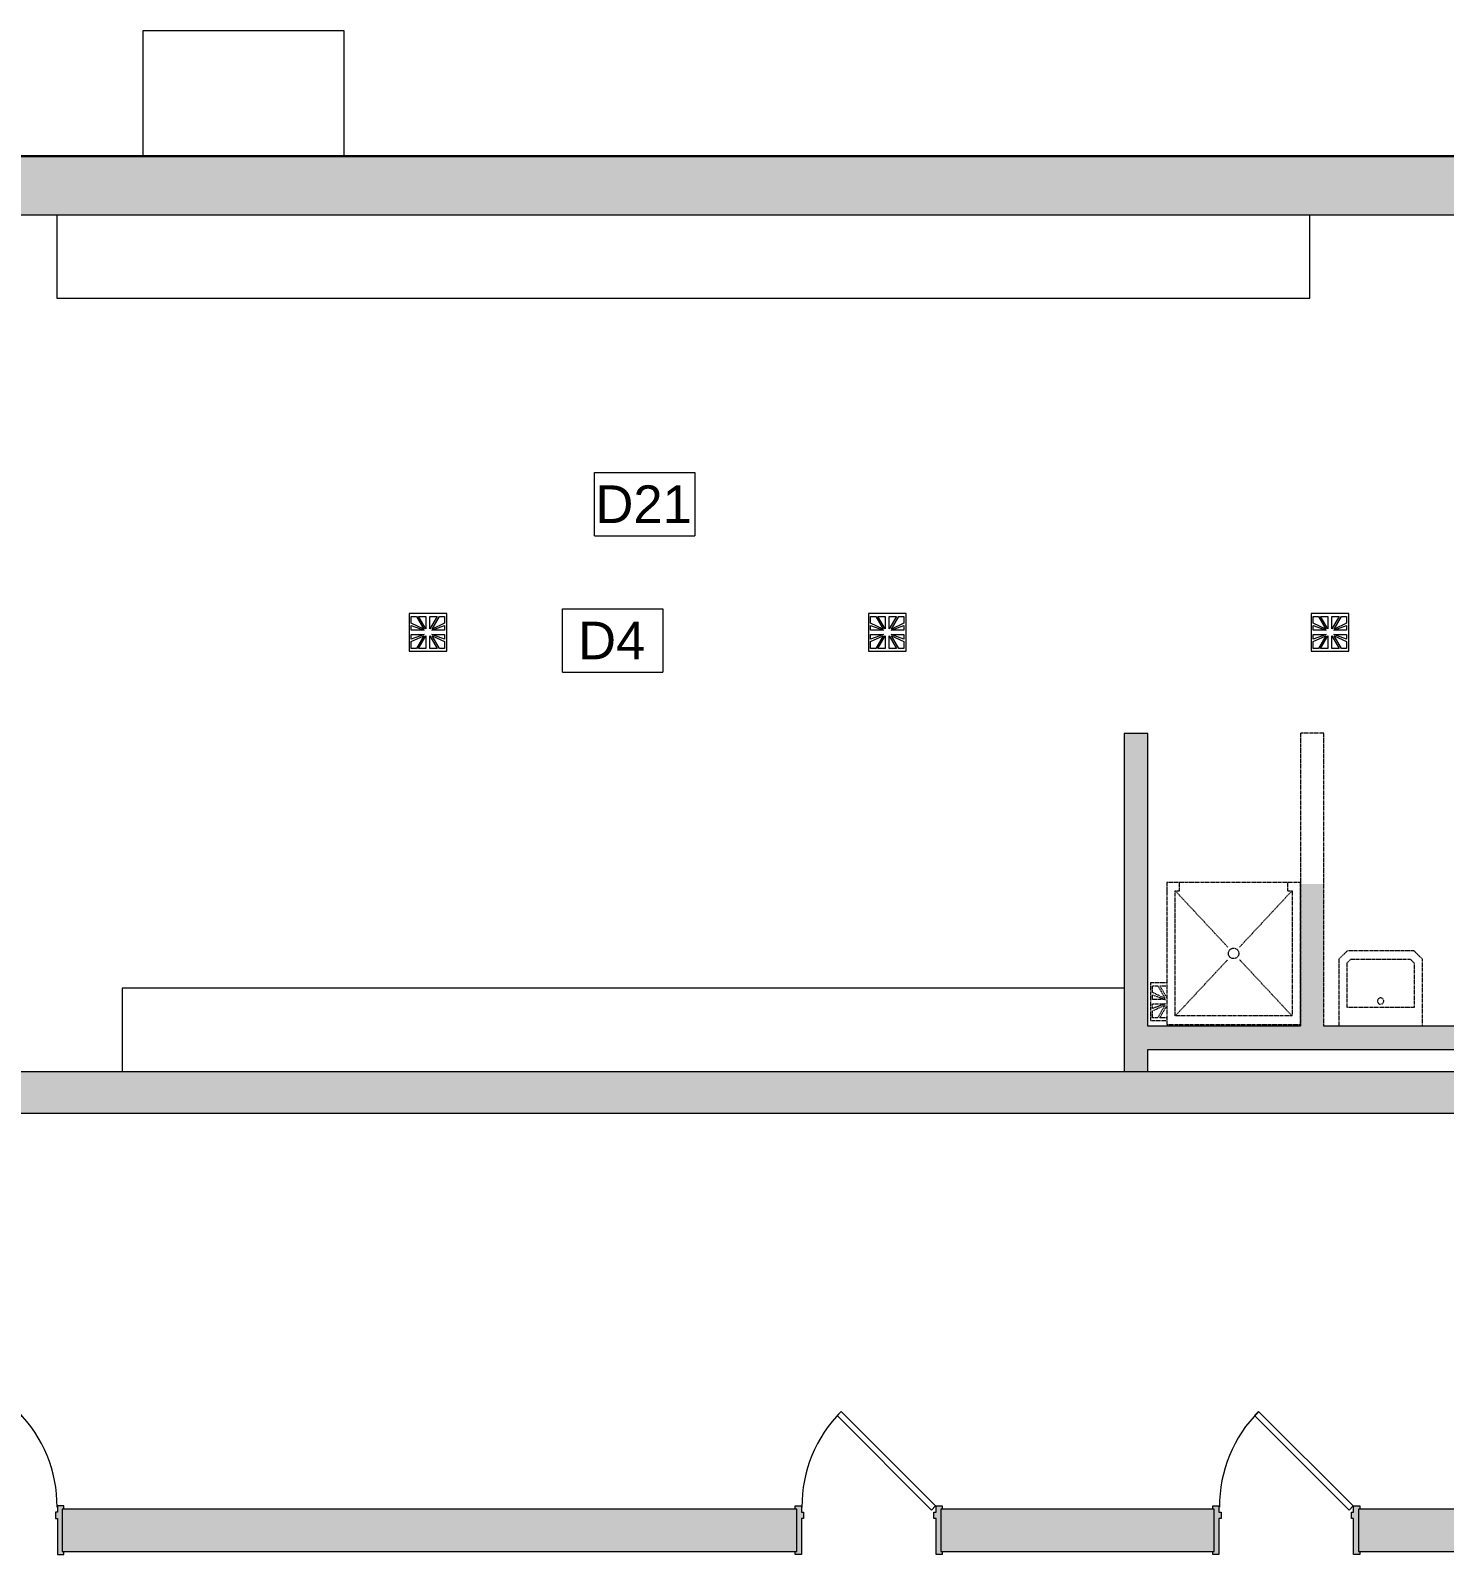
# Model space of a CAD drawing. Header units: inches. Extents: x 628 to 4524, y -721 to 887.
# Drawn here: x 3694.8 to 4033.5, y 104.4 to 469.4 of the extents above; entities that cross this region are included whole.
import ezdxf

# ---------------------------------------------------------------- set-up
doc = ezdxf.new("R2010")
doc.units = ezdxf.units.IN
doc.header["$MEASUREMENT"] = 0
doc.linetypes.add('Demolished', pattern=[0.1875, 0.125, -0.0625])
for name, color, linetype, lineweight in [('A-ANNO-KEYN', 231, 'Continuous', 9), ('A-DOOR', 31, 'Continuous', 13), ('A-FLOR', 192, 'Continuous', 13), ('A-WALL', 113, 'Continuous', 13), ('A-WALL-PATT', 111, 'Continuous', 13), ('I-WALL', 2, 'Continuous', 13), ('P-SANR-FIXT', 6, 'Demolished', 9)]:
    doc.layers.add(name, color=color, linetype=linetype, lineweight=lineweight)
doc.styles.add('Arial', font='arial.ttf', dxfattribs={"height": 9})

# ---------------------------------------------------------------- blocks, each defined once
blk = doc.blocks.new('Lavatory - Wall Mounted - 20_x18_ - Public-6857333-FIRST FLOOR DEMOLITION')
at = {"layer": 'P-SANR-FIXT', "color": 7}
for p, q in [((645.09, -177.37), (643.09, -179.37)), ((661.09, -177.37), (645.09, -177.37)), ((643.09, -179.37), (643.09, -195.37)), ((645.09, -180.19), (645.92, -179.37)), ((645.09, -194.54), (645.09, -180.19)), ((645.92, -179.37), (656.59, -179.37)), ((656.59, -179.37), (656.59, -195.37)), ((643.09, -195.37), (645.09, -197.37)), ((645.92, -195.37), (645.09, -194.54)), ((656.59, -195.37), (645.92, -195.37)), ((645.09, -197.37), (661.09, -197.37))]:
    blk.add_line(p, q, dxfattribs=at)
for start, end in [(90, 270), (90, 270), (270, 90), (270, 90)]:
    blk.add_arc((655.09, -187.37), 0.75, start, end, dxfattribs=at)
blk = doc.blocks.new('Door - Single - Solid Door 32_ x 84_-7220737-FIRST FLOOR DEMOLITION')
at = {"layer": 'A-DOOR'}
h = blk.add_hatch(color=250, dxfattribs=at)
h.paths.add_polyline_path([(20.12, 5.72), (20.12, -2.9), (19.62, -2.9), (19.62, -4.4), (20.12, -4.4), (20.12, -5.9), (21.62, -5.9), (21.62, -5.15), (21.24, -5.15), (21.24, 4.97), (21.62, 4.97), (21.62, 5.72), (21.24, 5.72)], flags=0)
h.paths.add_polyline_path([(-12.13, 5.72), (-13.63, 5.72), (-13.63, 4.97), (-13.26, 4.97), (-13.26, -5.15), (-13.63, -5.15), (-13.63, -5.9), (-12.13, -5.9), (-12.13, -4.4), (-11.63, -4.4), (-11.63, -2.9), (-12.13, -2.9), (-12.13, 4.97)], flags=0)
at = {"layer": 'A-DOOR', "color": 8, "lineweight": 20}
for p, q in [((-13.63, 5.72), (-12.13, 5.72)), ((-13.63, 4.97), (-13.63, 5.72)), ((-12.13, 5.72), (-12.13, -2.9)), ((20.12, 5.72), (21.62, 5.72)), ((20.12, -2.9), (20.12, 5.72)), ((21.62, 5.72), (21.62, 4.97)), ((-12.13, -2.9), (-11.63, -2.9)), ((-11.63, -2.9), (-11.63, -4.4)), ((19.62, -2.9), (20.12, -2.9)), ((19.62, -4.4), (19.62, -2.9)), ((-13.63, -5.9), (-13.63, -5.15)), ((-12.13, -5.9), (-13.63, -5.9)), ((-12.13, -4.4), (-12.13, -5.9)), ((-11.63, -4.4), (-12.13, -4.4)), ((-11.03, -4.93), (-12.01, -5.9)), ((-12.01, -5.9), (10.62, -28.53)), ((11.59, -27.56), (-11.03, -4.93)), ((20.12, -4.4), (19.62, -4.4)), ((20.12, -5.9), (20.12, -4.4)), ((21.62, -5.9), (20.12, -5.9)), ((21.62, -5.15), (21.62, -5.9)), ((10.62, -28.53), (11.59, -27.56))]:
    blk.add_line(p, q, dxfattribs=at)
at = {"layer": 'A-DOOR', "lineweight": 9}
blk.add_arc((-12.01, -5.9), 32, 315, 0.5, dxfattribs=at)
blk = doc.blocks.new('Door - Single - Solid Door 32_ x 84_-7220631-FIRST FLOOR DEMOLITION')
at = {"layer": 'A-DOOR'}
h = blk.add_hatch(color=250, dxfattribs=at)
h.paths.add_polyline_path([(21.62, -5.72), (21.62, -4.97), (21.24, -4.97), (21.24, 5.15), (21.62, 5.15), (21.62, 5.9), (20.12, 5.9), (20.12, 4.4), (19.62, 4.4), (19.62, 2.9), (20.12, 2.9), (20.12, -5.72), (21.24, -5.72)], flags=0)
h.paths.add_polyline_path([(-12.38, -5.72), (-12.13, -5.72), (-12.13, 2.9), (-11.63, 2.9), (-11.63, 4.4), (-12.13, 4.4), (-12.13, 5.9), (-13.63, 5.9), (-13.63, 5.15), (-13.26, 5.15), (-13.26, -4.97), (-13.63, -4.97), (-13.63, -5.72), (-13.26, -5.72)], flags=0)
at = {"layer": 'A-DOOR', "color": 8, "lineweight": 20}
for p, q in [((-12.01, 5.9), (10.62, 28.53)), ((11.59, 27.56), (-11.03, 4.93)), ((10.62, 28.53), (11.59, 27.56)), ((-13.63, 5.9), (-13.63, 5.15)), ((-12.13, 5.9), (-13.63, 5.9)), ((-12.13, 4.4), (-12.13, 5.9)), ((-11.63, 4.4), (-12.13, 4.4)), ((-11.03, 4.93), (-12.01, 5.9)), ((-11.63, 2.9), (-11.63, 4.4)), ((20.12, 4.4), (19.62, 4.4)), ((19.62, 4.4), (19.62, 2.9)), ((21.62, 5.9), (20.12, 5.9)), ((20.12, 5.9), (20.12, 4.4)), ((21.62, 5.15), (21.62, 5.9)), ((-12.13, -5.72), (-12.13, 2.9)), ((-12.13, 2.9), (-11.63, 2.9)), ((19.62, 2.9), (20.12, 2.9)), ((20.12, 2.9), (20.12, -5.72)), ((-13.63, -4.97), (-13.63, -5.72)), ((-13.63, -5.72), (-12.13, -5.72)), ((20.12, -5.72), (21.62, -5.72)), ((21.62, -5.72), (21.62, -4.97))]:
    blk.add_line(p, q, dxfattribs=at)
at = {"layer": 'A-DOOR', "lineweight": 9}
blk.add_arc((-12.01, 5.9), 32, 359.5, 45, dxfattribs=at)
blk = doc.blocks.new('Shower Stall - Rectangular - 34_x32_ - Private-6857341-FIRST FLOOR DEMOLITION')
at = {"layer": 'P-SANR-FIXT', "color": 7}
for p, q in [((0, 32), (0, 0)), ((32, 32), (0, 32)), ((2, 30), (15.5, 17.41)), ((2, 2), (2, 30)), ((2, 30), (32, 30)), ((18.5, 17.41), (32, 30)), ((34, 32), (32, 32)), ((32, 30), (32, 29)), ((34, 0), (34, 32)), ((32, 29), (34, 29)), ((15.5, 14.59), (2, 2)), ((18.5, 14.59), (32, 2)), ((32, 2), (2, 2)), ((32, 3), (32, 2)), ((32, 3), (34, 3)), ((0, 0), (32, 0)), ((32, 0), (34, 0))]:
    blk.add_line(p, q, dxfattribs=at)
blk.add_circle((17, 16), 1.25, dxfattribs=at)
blk = doc.blocks.new('Floor Drain 9L x 9W - Floor Drain 9L x 9W-V16-FIRST FLOOR DEMOLITION')
at = {"layer": 'P-SANR-FIXT', "color": 7}
for p, q in [((-0.57, 4.5), (-4.5, 4.5)), ((-4.5, 4.5), (-4.5, -4.5)), ((-4, 2.21), (-4, 3.83)), ((-4, 3.83), (-2.75, 3.83)), ((-2.75, 3.83), (-0.99, 0.8)), ((-0.57, 0.96), (-2.25, 3.83)), ((-2.25, 3.83), (-0.57, 3.83)), ((-0.99, 0.8), (-4, 2.21)), ((-4, 1.63), (-0.91, 0.5)), ((-4, 0.5), (-4, 1.63)), ((-0.91, 0.5), (-4, 0.5)), ((-4, -1.63), (-4, -0.5)), ((-4, -0.5), (-0.91, -0.5)), ((-0.91, -0.5), (-4, -1.63)), ((-4, -2.21), (-0.99, -0.8)), ((-4, -3.83), (-4, -2.21)), ((-0.99, -0.8), (-2.75, -3.83)), ((-2.25, -3.83), (-0.57, -0.96)), ((-4.5, -4.5), (-0.57, -4.5)), ((-2.75, -3.83), (-4, -3.83)), ((-0.57, -3.83), (-2.25, -3.83))]:
    blk.add_line(p, q, dxfattribs=at)
blk = doc.blocks.new('Floor Drain 9L x 9W - Floor Drain 9L x 9W-V14-FIRST FLOOR DEMOLITION')
at = {"layer": 'P-SANR-FIXT', "linetype": 'Continuous'}
for p, q in [((4.5, 4.5), (-4.5, 4.5)), ((-4.5, 4.5), (-4.5, -4.5)), ((-4, 2.21), (-4, 3.83)), ((-4, 3.83), (-2.75, 3.83)), ((-2.75, 3.83), (-0.99, 0.8)), ((-0.5, 0.83), (-2.25, 3.83)), ((-2.25, 3.83), (-0.5, 3.83)), ((-0.5, 3.83), (-0.5, 0.83)), ((0.5, 3.83), (2.25, 3.83)), ((2.25, 3.83), (0.5, 0.83)), ((0.5, 0.83), (0.5, 3.83)), ((0.99, 0.8), (2.75, 3.83)), ((2.75, 3.83), (4, 3.83)), ((4, 3.83), (4, 2.21)), ((4.5, -4.5), (4.5, 4.5)), ((-0.99, 0.8), (-4, 2.21)), ((-4, 1.63), (-0.91, 0.5)), ((-4, 0.5), (-4, 1.63)), ((-0.91, 0.5), (-4, 0.5)), ((0.91, 0.5), (4, 1.63)), ((4, 0.5), (0.91, 0.5)), ((4, 2.21), (0.99, 0.8)), ((4, 1.63), (4, 0.5)), ((-4, -1.63), (-4, -0.5)), ((-4, -0.5), (-0.91, -0.5)), ((-0.91, -0.5), (-4, -1.63)), ((-4, -2.21), (-0.99, -0.8)), ((-4, -3.83), (-4, -2.21)), ((-0.99, -0.8), (-2.75, -3.83)), ((-2.25, -3.83), (-0.5, -0.83)), ((-0.5, -0.83), (-0.5, -3.83)), ((0.5, -3.83), (0.5, -0.83)), ((0.5, -0.83), (2.25, -3.83)), ((4, -1.63), (0.91, -0.5)), ((0.91, -0.5), (4, -0.5)), ((2.75, -3.83), (0.99, -0.8)), ((0.99, -0.8), (4, -2.21)), ((4, -0.5), (4, -1.63)), ((4, -2.21), (4, -3.83)), ((-4.5, -4.5), (4.5, -4.5)), ((-2.75, -3.83), (-4, -3.83)), ((-0.5, -3.83), (-2.25, -3.83)), ((2.25, -3.83), (0.5, -3.83)), ((4, -3.83), (2.75, -3.83))]:
    blk.add_line(p, q, dxfattribs=at)
blk = doc.blocks.new('Keynote Tag - Keynote Number - Boxed-135510-FIRST FLOOR DEMOLITION')
at = {"layer": 'A-ANNO-KEYN'}
for p, q in [((-0.125, -0.0792), (-0.125, 0.0781)), ((-0.125, 0.0781), (0.125, 0.0781)), ((0.125, 0.0781), (0.125, -0.0792)), ((-0.125, -0.0792), (0.125, -0.0792))]:
    blk.add_line(p, q, dxfattribs=at)

msp = doc.modelspace()

# ---------------------------------------------------------------- hatches: boundary and pattern name
at = {"layer": 'A-WALL-PATT', "lineweight": 9}
for points in [[(4046.3, 425.25), (4046.3, 439.13), (3553.07, 439.13), (3553.07, 425.25), (4011.01, 425.25)], [(3956.78, 220.07), (3962.41, 220.07), (3962.41, 301.07), (3956.78, 301.07), (3956.78, 271.29)], [(4004.59, 230.97), (4004.59, 264.99), (3998.96, 264.99), (3998.96, 230.97)], [(4056.72, 225.34), (4071.35, 225.34), (4071.35, 230.97), (4057.59, 230.97), (4057.59, 226.97), (4041.97, 226.97), (4041.97, 230.97), (3962.41, 230.97), (3962.41, 225.34), (4033.87, 225.34)]]:
    msp.add_hatch(color=7, dxfattribs=at).paths.add_polyline_path(points, flags=0)
h = msp.add_hatch(color=7, dxfattribs=at)
h.paths.add_polyline_path([(4071.35, 210.12), (4071.35, 219.99), (3651.27, 219.99), (3651.27, 210.12), (4056.72, 210.12)], flags=0)
h.paths.add_polyline_path([(3612.77, 210.12), (3612.77, 219.99), (3558.01, 219.99), (3558.01, 210.12)], flags=0)
h = msp.add_hatch(color=7, dxfattribs=at)
h.paths.add_polyline_path([(4354.14, 105.19), (4354.14, 115.31), (4342.38, 115.31), (4342.38, 105.19)], flags=0)
h.paths.add_polyline_path([(4307.88, 105.19), (4307.88, 115.31), (4284.43, 115.31), (4284.43, 105.19), (4285.26, 105.19)], flags=0)
h.paths.add_polyline_path([(4245.93, 105.19), (4245.93, 115.31), (4191.49, 115.31), (4191.49, 105.19), (4193.84, 105.19)], flags=0)
h.paths.add_polyline_path([(4152.99, 105.19), (4152.99, 115.31), (4127.01, 115.31), (4127.01, 111.31), (4111.4, 111.31), (4111.4, 115.31), (4012.83, 115.31), (4012.83, 105.19), (4102.43, 105.19)], flags=0)
h.paths.add_polyline_path([(3978.33, 105.19), (3978.33, 115.31), (3912.83, 115.31), (3912.83, 105.19)], flags=0)
h.paths.add_polyline_path([(3878.33, 105.19), (3878.33, 115.31), (3702.46, 115.31), (3702.46, 105.19), (3828.18, 105.19)], flags=0)
h.paths.add_polyline_path([(3645.35, 105.19), (3667.96, 105.19), (3667.96, 115.31), (3548.08, 115.31), (3548.08, 105.19)], flags=0)

# ---------------------------------------------------------------- linework, layer by layer
at = {"layer": 'A-FLOR'}
for p, q in [((3721.86, 439.38), (3721.86, 469.38)), ((3721.86, 469.38), (3769.86, 469.38)), ((3769.86, 469.38), (3769.86, 439.38)), ((4046.3, 439.38), (3564.3, 439.38)), ((3701.17, 425.25), (3701.17, 405.25)), ((4001.17, 405.25), (4001.17, 425.25)), ((3701.17, 405.25), (4001.17, 405.25)), ((3716.78, 240.07), (3716.78, 220.07)), ((3956.78, 240.07), (3716.78, 240.07)), ((3716.78, 220.07), (3956.78, 220.07))]:
    msp.add_line(p, q, dxfattribs=at)
at = {"layer": 'A-WALL', "color": 8, "lineweight": 20}
for p, q in [((4046.3, 439.13), (3563.94, 439.13)), ((3558.01, 425.25), (4060.17, 425.25)), ((3956.78, 301.07), (3956.78, 220.07)), ((3962.41, 301.07), (3956.78, 301.07)), ((3962.41, 230.97), (3962.41, 301.07)), ((3998.96, 230.97), (3962.41, 230.97)), ((4071.35, 230.97), (4004.59, 230.97)), ((3962.41, 220.07), (3962.41, 225.34)), ((3962.41, 225.34), (4071.35, 225.34)), ((4074.16, 219.99), (3651.27, 219.99)), ((3956.78, 220.07), (3962.41, 220.07)), ((3666.27, 210.12), (4071.35, 210.12))]:
    msp.add_line(p, q, dxfattribs=at)
at = {"layer": 'A-WALL', "color": 10, "linetype": 'Demolished', "lineweight": 20}
for p, q in [((3998.96, 301.15), (3998.96, 230.97)), ((4004.59, 301.15), (3998.96, 301.15)), ((4004.59, 230.97), (4004.59, 301.15))]:
    msp.add_line(p, q, dxfattribs=at)
at = {"layer": 'I-WALL', "color": 8, "lineweight": 20}
for p, q in [((3878.33, 115.31), (3702.46, 115.31)), ((3702.46, 115.31), (3702.46, 105.19)), ((3878.33, 105.19), (3878.33, 115.31)), ((3978.33, 115.31), (3912.83, 115.31)), ((3912.83, 115.31), (3912.83, 105.19)), ((3978.33, 105.19), (3978.33, 115.31)), ((4071.43, 115.31), (4012.83, 115.31)), ((4012.83, 115.31), (4012.83, 105.19)), ((3702.46, 105.19), (3878.33, 105.19)), ((3912.83, 105.19), (3978.33, 105.19)), ((4012.83, 105.19), (4076.52, 105.19))]:
    msp.add_line(p, q, dxfattribs=at)

# ---------------------------------------------------------------- block references
at = {"layer": 'A-ANNO-KEYN', "xscale": 95.99999999999994, "yscale": 95.99999999999994, "zscale": 95.99999999999994}
for p in [(3841.92, 356), (3834.27, 323.35)]:
    msp.add_blockref('Keynote Tag - Keynote Number - Boxed-135510-FIRST FLOOR DEMOLITION', p, dxfattribs=at)
at = {"layer": 'A-DOOR'}
msp.add_blockref('Door - Single - Solid Door 32_ x 84_-7220631-FIRST FLOOR DEMOLITION', (3681.21, 110.16), dxfattribs=at)
at = {"layer": 'A-DOOR', "rotation": 180}
for p in [(3899.57, 110.16), (3999.57, 110.16)]:
    msp.add_blockref('Door - Single - Solid Door 32_ x 84_-7220737-FIRST FLOOR DEMOLITION', p, dxfattribs=at)
at = {"layer": 'P-SANR-FIXT', "linetype": 'Continuous'}
for p in [(3790.01, 325.25), (3900.01, 325.25), (4006.01, 325.25)]:
    msp.add_blockref('Floor Drain 9L x 9W - Floor Drain 9L x 9W-V14-FIRST FLOOR DEMOLITION', p, dxfattribs=at)
at = {"layer": 'P-SANR-FIXT', "color": 7}
for name, p, rotation in [('Shower Stall - Rectangular - 34_x32_ - Private-6857341-FIRST FLOOR DEMOLITION', (3998.96, 231.39), 89.9999999999999), ('Lavatory - Wall Mounted - 20_x18_ - Public-6857333-FIRST FLOOR DEMOLITION', (4205.53, 892.05), 269.9999999999999)]:
    msp.add_blockref(name, p, dxfattribs=dict(at, rotation=rotation))
msp.add_blockref('Floor Drain 9L x 9W - Floor Drain 9L x 9W-V16-FIRST FLOOR DEMOLITION', (3967.53, 236.82), dxfattribs=at)

# ---------------------------------------------------------------- texts
at = {"layer": 'A-ANNO-KEYN', "char_height": 9, "attachment_point": 1, "style": 'Arial'}
for s, insert, width in [('D21', (3830.14, 360.45), 28.179), ('D4', (3825.99, 327.81), 19.695)]:
    msp.add_mtext(s, dxfattribs=dict(at, insert=insert, width=width))

doc.saveas('drawing.dxf')
